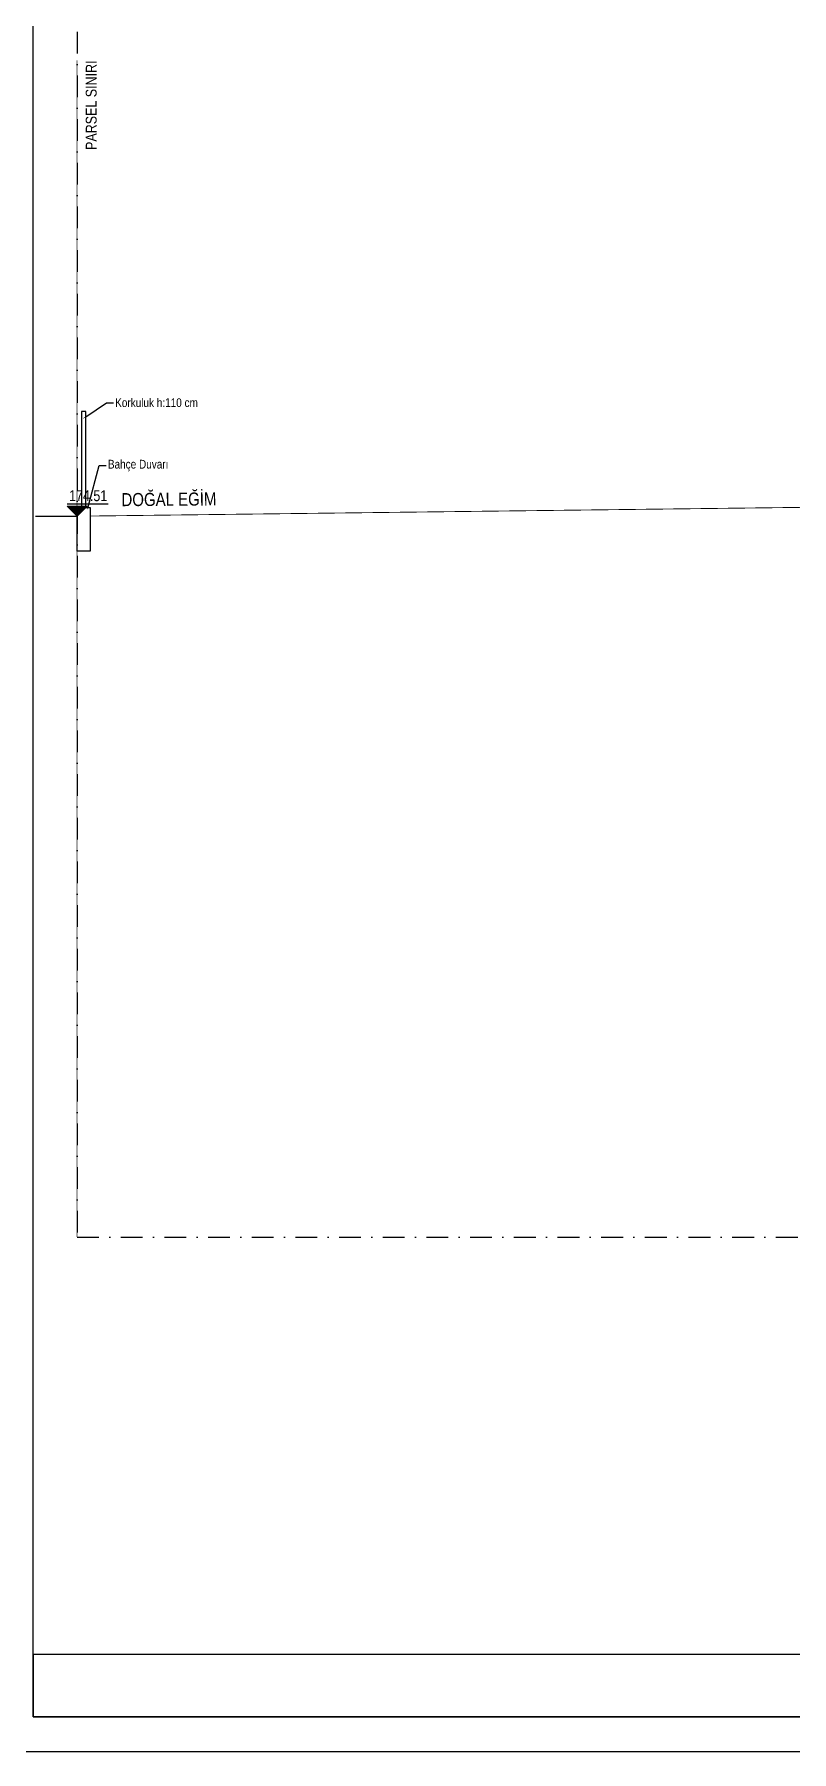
# Model space of a CAD drawing. Header units: millimetres. Extents: x 82776 to 137242, y 11666 to 27998.
# Drawn here: x 111299 to 112167, y 24998 to 26968 of the extents above; entities that cross this region are included whole.
import ezdxf
from ezdxf import colors
from ezdxf.entities.mleader import LeaderData, LeaderLine
from ezdxf.math import Vec2, Vec3

# ---------------------------------------------------------------- set-up
doc = ezdxf.new("R2010")
doc.units = ezdxf.units.MM
for name, pattern in [('ACAD_ISO03W100', [30, 12, -18]), ('DASHDOT', [1, 0.5, -0.25, 0, -0.25]), ('DASHED', [15, 10, -5])]:
    doc.linetypes.add(name, pattern=pattern)
for name, color, linetype in [('0_IFC_Elevation_4', 11, 'Continuous'), ('0_IFC_Legend_Viewport', 7, 'Continuous'), ('0_IFC_Notation_Level_50', 160, 'Continuous'), ('0_IFC_Notation_Section_50', 10, 'Continuous'), ('0_IFC_Parsel Sınırı', 191, 'ACAD_ISO03W100'), ('0_IFC_Text_Explanation_50', 231, 'Continuous'), ('1_IFC_Concrete_Section', 50, 'Continuous'), ('2_IFC_Handrail', 181, 'Continuous'), ('7_IFC_Landscape', 45, 'Continuous')]:
    doc.layers.add(name, color=color, linetype=linetype)
doc.styles.add('IFC_TEXT', font='ARIALN.TTF')

# ---------------------------------------------------------------- blocks, each defined once
blk = doc.blocks.new('*U2166')
blk.add_lwpolyline([(-3804.9, 0), (-1182.8, 0), (-1182.8, 71.5), (-3804.9, 71.5)], close=True)
at = {"layer": '0_IFC_Legend_Viewport', "transparency": 33554687}
blk.add_lwpolyline([(-3804.9, 2920), (0, 2920), (0, 0), (-3804.9, 0)], close=True, dxfattribs=at)
at = {"style": 'IFC_TEXT'}
for tag, p in [('PAFTA', (-2729.5, 17.9)), ('KOT', (-1159.1, 18)), ('OLCEK', (-110.4, 17.9))]:
    blk.add_attdef(tag, p, '', height=35, dxfattribs=at)
blk = doc.blocks.new('0_IFC_NOT_RUDELEVEL_50_N')
at = {"layer": '0_IFC_Notation_Level_50'}
h = blk.add_hatch(color=256, dxfattribs=at)
h.dxf.hatch_style = 1
h.paths.add_polyline_path([(-201.6, 201.6), (201.6, 201.6), (0, 0)])
for p, q in [((-834.4, 0), (0, 0)), ((-201.6, 246.4), (627.2, 246.4))]:
    blk.add_line(p, q, dxfattribs=at)
blk.add_lwpolyline([(-201.6, 201.6), (201.6, 201.6), (0, 0), (-201.6, 201.6)], dxfattribs=at)
at = {"layer": '0_IFC_Notation_Level_50', "style": 'IFC_TEXT'}
blk.add_attdef('LEVEL', (-201.6, 302.4), '', height=280, dxfattribs=at)
blk = doc.blocks.new('A_1-1 KST_DE')
ref = blk.add_blockref('0_IFC_NOT_RUDELEVEL_50_N', (-1304.4, 36, -349700.6), dxfattribs=dict(xscale=0.057142857142768, yscale=0.057142857142768, zscale=0.057142857142768))
ref.add_attrib('LEVEL', '174.51', (-1313.6, 53.3, -349700.6), dxfattribs={"layer": '0_IFC_Notation_Level_50', "height": 12.5, "style": 'IFC_TEXT'})
at = {"layer": '0_IFC_Elevation_4', "linetype": 'DASHED', "ltscale": 3, "insert": (-1253.5, 62.5), "char_height": 15, "attachment_point": 1, "rotation": 0.4645, "style": 'IFC_TEXT'}
blk.add_mtext_dynamic_manual_height_columns('\\pxt4;DOĞAL EĞİM', width=252.297, gutter_width=125, heights=[0], dxfattribs=at)
blk = doc.blocks.new('A_KST 1-1')
at = {"layer": '0_IFC_Notation_Section_50', "linetype": 'DASHDOT', "ltscale": 50}
blk.add_lwpolyline([(200, 78.9), (200, 1912.7), (-3504.4, 1912.7), (-3504.4, 78.9)], close=True, dxfattribs=at)
at = {"layer": '0_IFC_Parsel Sınırı', "ltscale": 0.3, "const_width": 1}
blk.add_lwpolyline([(-3504.4, 78.9), (-3504.4, 1428.9)], dxfattribs=at)
at = {"layer": '1_IFC_Concrete_Section', "elevation": -349700.6}
blk.add_lwpolyline([(-3489.4, 916), (-3489.4, 866), (-3504.4, 866), (-3504.4, 916)], close=True, dxfattribs=at)
at = {"layer": '2_IFC_Handrail', "elevation": -349700.6}
blk.add_lwpolyline([(-3494.4, 916), (-3494.4, 1026), (-3499.4, 1026), (-3499.4, 916)], close=True, dxfattribs=at)
at = {"layer": '7_IFC_Landscape', "const_width": 1}
blk.add_lwpolyline([(-2530, 917.9), (-3489.4, 906.2)], dxfattribs=at)
blk.add_blockref('A_1-1 KST_DE', (-2200, 870))
at = {"layer": '0_IFC_Parsel Sınırı', "insert": (-3494.4, 1428.9), "char_height": 12.5, "attachment_point": 3, "rotation": 90, "style": 'IFC_TEXT'}
blk.add_mtext_dynamic_manual_height_columns('PARSEL SINIRI', width=148.188, gutter_width=12.5, heights=[0], dxfattribs=at)
at = {"layer": '0_IFC_Text_Explanation_50'}
ml = blk.add_multileader_mtext('Standard', dxfattribs=at)
ml.set_content('Korkuluk h:110 cm', color=256, style='IFC_TEXT')
ml.set_leader_properties()
ml.build(insert=Vec2(0, 0))
ctx = ml.context
ctx.base_point, ctx.char_height, ctx.plane_origin = Vec3(-3462.7, 1036.2, -349700.6), 10, Vec3(-3497.7, 987.9, -349700.6)
notes = []
notes.append((ctx, [(0, (1, 1, 0), (-3470.7, 1036.2, -349700.6), (1, 0), 8, [(0, [(-3497.7, 1017.9, -349700.6)], 0, [])])]))
ctx.mtext.insert, ctx.mtext.rotation, ctx.mtext.flow_direction = Vec3(-3460.7, 1041.3, -349700.6), 6.283185, 5
ml = blk.add_multileader_mtext('Standard', dxfattribs=at)
ml.set_content('Bahçe Duvarı', color=256, style='IFC_TEXT')
ml.set_leader_properties()
ml.build(insert=Vec2(0, 0))
ctx = ml.context
ctx.base_point, ctx.char_height, ctx.plane_origin = Vec3(-3471, 964.3, -349700.6), 10, Vec3(-3500.3, 895, -349700.6)
notes.append((ctx, [(1, (1, 1, 0), (-3479, 964.3, -349700.6), (1, 0), 8, [(0, [(-3492.8, 912.9, -349700.6)], 0, [])])]))
ctx.mtext.insert, ctx.mtext.rotation, ctx.mtext.flow_direction = Vec3(-3469, 970.7, -349700.6), 6.283185, 5
for ctx, leaders in notes:
    for number, flags, end, landing, length, lines in leaders:
        leader = LeaderData()
        leader.index, (leader.has_last_leader_line, leader.has_dogleg_vector, leader.attachment_direction) = number, flags
        leader.last_leader_point, leader.dogleg_vector, leader.dogleg_length = Vec3(end), Vec3(landing), length
        for number, points, colour, breaks in lines:
            line = LeaderLine()
            line.index, line.vertices, line.color, line.breaks = number, Vec3.list(points), colors.encode_raw_color(colour), breaks
            leader.lines.append(line)
        ctx.leaders.append(leader)

msp = doc.modelspace()

# ---------------------------------------------------------------- linework, layer by layer
msp.add_lwpolyline([(82776.4, 27997.6), (82776.4, 24997.6), (137241.5, 24997.6), (137241.5, 27997.6)], close=True)

# ---------------------------------------------------------------- block references
msp.add_blockref('*U2166', (115102.4, 25037.6))

# ---------------------------------------------------------------- next in the draw order: block references
msp.add_blockref('A_KST 1-1', (114852.2, 25509.1))

doc.saveas('drawing.dxf')
